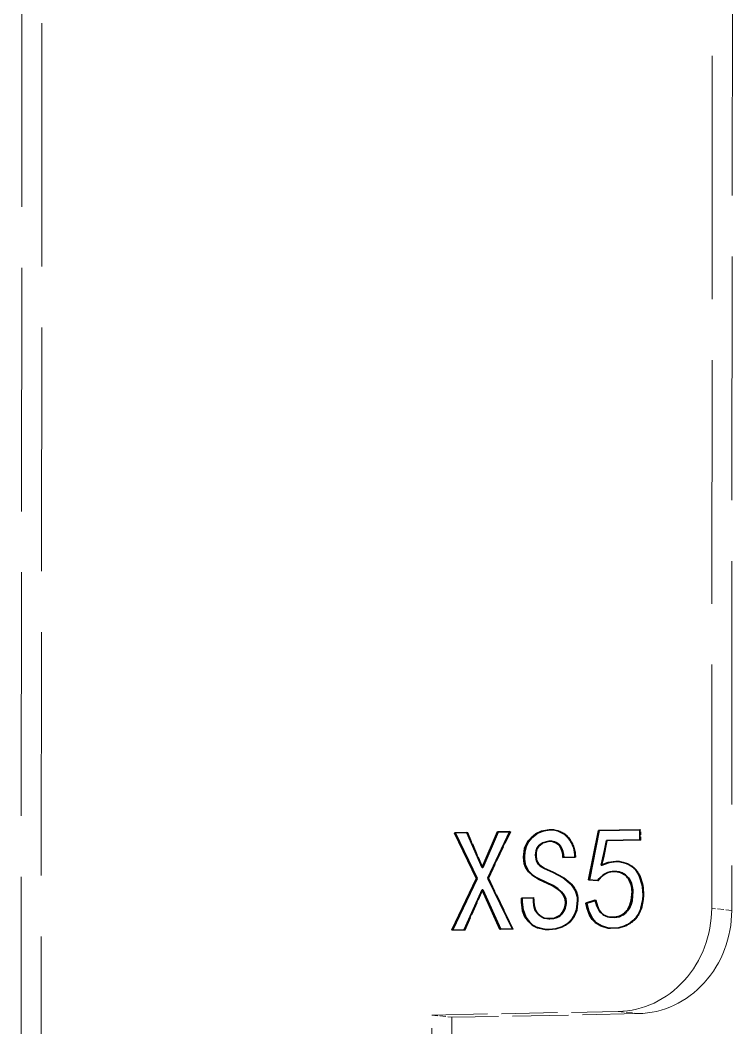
# Model space of a CAD drawing. Header units: millimetres. Extents: x -631 to 3210, y -446 to 2288.
# Drawn here: x 3006.46 to 3041.55, y 1168.23 to 1217.87 of the extents above; entities that cross this region are included whole.
import ezdxf

# ---------------------------------------------------------------- set-up
doc = ezdxf.new("R2010")
doc.units = ezdxf.units.MM
doc.linetypes.add('DASHED', pattern=[15, 12, -3])
doc.layers.get('0').update_dxf_attribs({"lineweight": 18})

msp = doc.modelspace()

# ---------------------------------------------------------------- linework, layer by layer
at = {"color": 7, "linetype": 'DASHED', "lineweight": 13}
for p, q in [((3040.509, 1174.124), (3040.564, 1251.338)), ((3040.509, 1174.124), (3040.564, 1251.338)), ((3041.551, 1251.229), (3041.495, 1174.015)), ((3041.551, 1251.229), (3041.495, 1174.015)), ((3006.567, 1250.673), (3006.459, 1100.84)), ((3006.567, 1250.673), (3006.459, 1100.84)), ((3007.445, 1100.731), (3007.553, 1250.564)), ((3007.445, 1100.731), (3007.553, 1250.564)), ((3026.692, 1126.208), (3026.722, 1168.86)), ((3026.692, 1126.208), (3026.722, 1168.86)), ((3027.709, 1168.751), (3027.678, 1126.098)), ((3027.709, 1168.751), (3027.678, 1126.098))]:
    msp.add_line(p, q, dxfattribs=at)
at = {"color": 7, "lineweight": 35, "ltscale": 0.015489}
for p, q in [((3027.84, 1177.843), (3028.459, 1177.855)), ((3027.84, 1177.843), (3028.459, 1177.855)), ((3029.956, 1177.884), (3030.576, 1177.896)), ((3029.956, 1177.884), (3030.576, 1177.896)), ((3030.701, 1173.101), (3030.082, 1173.089)), ((3030.701, 1173.101), (3030.082, 1173.089)), ((3028.327, 1173.054), (3027.707, 1173.042)), ((3028.327, 1173.054), (3027.707, 1173.042))]:
    msp.add_line(p, q, dxfattribs=at)
at = {"color": 7, "lineweight": 35, "ltscale": 0.062455}
for p, q in [((3028.922, 1175.591), (3027.84, 1177.843)), ((3028.922, 1175.591), (3027.84, 1177.843)), ((3027.879, 1177.838), (3028.962, 1175.587)), ((3027.879, 1177.838), (3028.962, 1175.587))]:
    msp.add_line(p, q, dxfattribs=at)
at = {"color": 7, "lineweight": 35, "ltscale": 0.000993254}
for p, q in [((3027.879, 1177.838), (3027.84, 1177.843)), ((3027.879, 1177.838), (3027.84, 1177.843)), ((3029.246, 1176.125), (3029.206, 1176.13)), ((3029.246, 1176.125), (3029.206, 1176.13)), ((3028.962, 1175.587), (3028.922, 1175.591)), ((3028.962, 1175.587), (3028.922, 1175.591)), ((3029.245, 1175.031), (3029.206, 1175.035)), ((3029.245, 1175.031), (3029.206, 1175.035))]:
    msp.add_line(p, q, dxfattribs=at)
at = {"color": 7, "lineweight": 35, "ltscale": 0.014557}
msp.add_line((3028.461, 1177.85), (3027.879, 1177.838), dxfattribs=at)
msp.add_line((3028.461, 1177.85), (3027.879, 1177.838), dxfattribs=at)
at = {"color": 7, "lineweight": 35, "ltscale": 0.046998}
msp.add_line((3028.459, 1177.855), (3029.206, 1176.13), dxfattribs=at)
msp.add_line((3028.459, 1177.855), (3029.206, 1176.13), dxfattribs=at)
at = {"color": 7, "linetype": 'DASHED', "lineweight": 13, "ltscale": 0.000993254}
for p, q in [((3028.499, 1177.85), (3028.459, 1177.855)), ((3028.499, 1177.85), (3028.459, 1177.855)), ((3033.506, 1177.555), (3033.466, 1177.56)), ((3033.506, 1177.555), (3033.466, 1177.56)), ((3035.364, 1177.451), (3035.324, 1177.456)), ((3035.364, 1177.451), (3035.324, 1177.456)), ((3031.879, 1176.738), (3031.839, 1176.742)), ((3031.879, 1176.738), (3031.839, 1176.742)), ((3033.221, 1176.624), (3033.182, 1176.628)), ((3033.221, 1176.624), (3033.182, 1176.628)), ((3032.008, 1176.292), (3031.968, 1176.296)), ((3032.008, 1176.292), (3031.968, 1176.296)), ((3032.752, 1175.876), (3032.713, 1175.88)), ((3032.752, 1175.876), (3032.713, 1175.88)), ((3035.44, 1175.882), (3035.401, 1175.886)), ((3035.44, 1175.882), (3035.401, 1175.886)), ((3036.911, 1175.854), (3036.872, 1175.859)), ((3036.911, 1175.854), (3036.872, 1175.859)), ((3034.78, 1174.527), (3034.82, 1174.523)), ((3034.78, 1174.527), (3034.82, 1174.523)), ((3032.006, 1173.822), (3031.966, 1173.827)), ((3032.006, 1173.822), (3031.966, 1173.827)), ((3035.438, 1173.691), (3035.399, 1173.695)), ((3035.438, 1173.691), (3035.399, 1173.695)), ((3035.567, 1173.135), (3035.528, 1173.139)), ((3035.567, 1173.135), (3035.528, 1173.139)), ((3036.238, 1173.232), (3036.199, 1173.236)), ((3036.238, 1173.232), (3036.199, 1173.236)), ((3027.747, 1173.038), (3027.707, 1173.042)), ((3027.747, 1173.038), (3027.707, 1173.042)), ((3028.366, 1173.05), (3028.327, 1173.054)), ((3028.366, 1173.05), (3028.327, 1173.054))]:
    msp.add_line(p, q, dxfattribs=at)
at = {"color": 7, "linetype": 'DASHED', "lineweight": 13, "ltscale": 0.000932492}
msp.add_line((3028.499, 1177.85), (3028.461, 1177.85), dxfattribs=at)
msp.add_line((3028.499, 1177.85), (3028.461, 1177.85), dxfattribs=at)
at = {"color": 7, "linetype": 'DASHED', "lineweight": 13, "ltscale": 0.046998}
msp.add_line((3029.246, 1176.125), (3028.499, 1177.85), dxfattribs=at)
msp.add_line((3029.246, 1176.125), (3028.499, 1177.85), dxfattribs=at)
at = {"color": 7, "lineweight": 35, "ltscale": 0.047695}
msp.add_line((3029.206, 1176.13), (3029.956, 1177.884), dxfattribs=at)
msp.add_line((3029.206, 1176.13), (3029.956, 1177.884), dxfattribs=at)
at = {"color": 7, "lineweight": 35, "ltscale": 0.047694}
msp.add_line((3029.996, 1177.88), (3029.246, 1176.125), dxfattribs=at)
msp.add_line((3029.996, 1177.88), (3029.246, 1176.125), dxfattribs=at)
at = {"color": 7, "lineweight": 35, "ltscale": 0.063447}
msp.add_line((3030.576, 1177.896), (3029.49, 1175.602), dxfattribs=at)
msp.add_line((3030.576, 1177.896), (3029.49, 1175.602), dxfattribs=at)
at = {"color": 7, "linetype": 'DASHED', "lineweight": 13, "ltscale": 0.063447}
msp.add_line((3029.529, 1175.598), (3030.615, 1177.892), dxfattribs=at)
msp.add_line((3029.529, 1175.598), (3030.615, 1177.892), dxfattribs=at)
at = {"color": 7, "lineweight": 35, "ltscale": 0.000991737}
for p, q in [((3029.996, 1177.88), (3029.956, 1177.884)), ((3029.996, 1177.88), (3029.956, 1177.884)), ((3034.977, 1177.949), (3034.938, 1177.953)), ((3034.977, 1177.949), (3034.938, 1177.953)), ((3033.067, 1177.182), (3033.027, 1177.186)), ((3033.067, 1177.182), (3033.027, 1177.186)), ((3035.105, 1176.24), (3035.065, 1176.244)), ((3035.105, 1176.24), (3035.065, 1176.244)), ((3031.181, 1174.62), (3031.141, 1174.624)), ((3031.181, 1174.62), (3031.141, 1174.624)), ((3034.355, 1174.373), (3034.316, 1174.378)), ((3034.355, 1174.373), (3034.316, 1174.378)), ((3031.541, 1173.449), (3031.502, 1173.453)), ((3031.541, 1173.449), (3031.502, 1173.453))]:
    msp.add_line(p, q, dxfattribs=at)
at = {"color": 7, "lineweight": 35, "ltscale": 0.014442}
msp.add_line((3030.573, 1177.891), (3029.996, 1177.88), dxfattribs=at)
msp.add_line((3030.573, 1177.891), (3029.996, 1177.88), dxfattribs=at)
at = {"color": 7, "linetype": 'DASHED', "lineweight": 13, "ltscale": 0.001047}
msp.add_line((3030.615, 1177.892), (3030.573, 1177.891), dxfattribs=at)
msp.add_line((3030.615, 1177.892), (3030.573, 1177.891), dxfattribs=at)
at = {"color": 7, "linetype": 'DASHED', "lineweight": 13, "ltscale": 0.000991737}
for p, q in [((3030.615, 1177.892), (3030.576, 1177.896)), ((3030.615, 1177.892), (3030.576, 1177.896)), ((3037.016, 1177.989), (3036.977, 1177.993)), ((3037.016, 1177.989), (3036.977, 1177.993)), ((3032.06, 1177.219), (3032.021, 1177.223)), ((3032.06, 1177.219), (3032.021, 1177.223)), ((3037.016, 1177.484), (3036.976, 1177.488)), ((3037.016, 1177.484), (3036.976, 1177.488)), ((3033.815, 1176.636), (3033.775, 1176.64)), ((3033.815, 1176.636), (3033.775, 1176.64)), ((3029.529, 1175.598), (3029.49, 1175.602)), ((3029.529, 1175.598), (3029.49, 1175.602)), ((3033.633, 1175.285), (3033.594, 1175.29)), ((3033.633, 1175.285), (3033.594, 1175.29)), ((3034.485, 1175.526), (3034.445, 1175.531)), ((3034.485, 1175.526), (3034.445, 1175.531)), ((3034.924, 1175.479), (3034.884, 1175.483)), ((3034.924, 1175.479), (3034.884, 1175.483)), ((3037.117, 1175.325), (3037.078, 1175.33)), ((3037.117, 1175.325), (3037.078, 1175.33)), ((3031.774, 1174.632), (3031.735, 1174.636)), ((3031.774, 1174.632), (3031.735, 1174.636)), ((3037.169, 1174.765), (3037.129, 1174.769)), ((3037.169, 1174.765), (3037.129, 1174.769)), ((3031.774, 1174.463), (3031.735, 1174.468)), ((3031.774, 1174.463), (3031.735, 1174.468)), ((3037.065, 1174.118), (3037.026, 1174.122)), ((3037.065, 1174.118), (3037.026, 1174.122)), ((3036.755, 1173.579), (3036.715, 1173.583)), ((3036.755, 1173.579), (3036.715, 1173.583)), ((3030.121, 1173.084), (3030.082, 1173.089)), ((3030.121, 1173.084), (3030.082, 1173.089)), ((3030.701, 1173.101), (3030.741, 1173.096)), ((3030.701, 1173.101), (3030.741, 1173.096)), ((3033.554, 1173.46), (3033.515, 1173.464)), ((3033.554, 1173.46), (3033.515, 1173.464))]:
    msp.add_line(p, q, dxfattribs=at)
at = {"color": 7, "lineweight": 13, "ltscale": 0.000993254}
for p, q in [((3031.654, 1177.595), (3031.614, 1177.6)), ((3031.654, 1177.595), (3031.614, 1177.6)), ((3033.117, 1174.938), (3033.077, 1174.943)), ((3033.117, 1174.938), (3033.077, 1174.943)), ((3031.18, 1174.424), (3031.141, 1174.428)), ((3031.18, 1174.424), (3031.141, 1174.428)), ((3033.349, 1174.438), (3033.309, 1174.442)), ((3033.349, 1174.438), (3033.309, 1174.442)), ((3032.548, 1173.609), (3032.508, 1173.613)), ((3032.548, 1173.609), (3032.508, 1173.613)), ((3033.142, 1173.845), (3033.102, 1173.849)), ((3033.142, 1173.845), (3033.102, 1173.849)), ((3036.136, 1173.791), (3036.096, 1173.795)), ((3036.136, 1173.791), (3036.096, 1173.795)), ((3034.813, 1173.419), (3034.773, 1173.424)), ((3034.813, 1173.419), (3034.773, 1173.424))]:
    msp.add_line(p, q, dxfattribs=at)
at = {"color": 7, "lineweight": 13, "ltscale": 0.000991737}
for p, q in [((3032.551, 1177.986), (3032.511, 1177.99)), ((3032.551, 1177.986), (3032.511, 1177.99)), ((3035.828, 1176.422), (3035.788, 1176.427)), ((3035.828, 1176.422), (3035.788, 1176.427)), ((3031.536, 1175.911), (3031.497, 1175.916)), ((3031.536, 1175.911), (3031.497, 1175.916)), ((3036.033, 1175.889), (3035.993, 1175.894)), ((3036.033, 1175.889), (3035.993, 1175.894)), ((3036.447, 1175.565), (3036.407, 1175.569)), ((3036.447, 1175.565), (3036.407, 1175.569)), ((3032.441, 1175.362), (3032.401, 1175.366)), ((3032.441, 1175.362), (3032.401, 1175.366)), ((3036.627, 1174.951), (3036.587, 1174.955)), ((3036.627, 1174.951), (3036.587, 1174.955))]:
    msp.add_line(p, q, dxfattribs=at)
at = {"color": 7, "linetype": 'DASHED', "lineweight": 13, "ltscale": 0.001345}
msp.add_line((3032.75, 1177.977), (3032.696, 1177.983), dxfattribs=at)
at = {"color": 7, "lineweight": 35, "ltscale": 0.000963853}
msp.add_line((3032.734, 1177.979), (3032.696, 1177.983), dxfattribs=at)
at = {"color": 7, "linetype": 'DASHED', "lineweight": 13, "ltscale": 0.000380737}
msp.add_line((3032.75, 1177.977), (3032.734, 1177.979), dxfattribs=at)
at = {"color": 7, "linetype": 'DASHED', "lineweight": 13, "ltscale": 0.000286967}
msp.add_line((3032.75, 1177.977), (3032.738, 1177.978), dxfattribs=at)
msp.add_line((3032.75, 1177.977), (3032.738, 1177.978), dxfattribs=at)
at = {"color": 7, "lineweight": 35, "ltscale": 0.061803}
for p, q in [((3034.445, 1175.531), (3034.938, 1177.953)), ((3034.445, 1175.531), (3034.938, 1177.953)), ((3034.977, 1177.949), (3034.485, 1175.526)), ((3034.977, 1177.949), (3034.485, 1175.526))]:
    msp.add_line(p, q, dxfattribs=at)
at = {"color": 7, "lineweight": 35, "ltscale": 0.050986}
msp.add_line((3034.938, 1177.953), (3036.977, 1177.993), dxfattribs=at)
msp.add_line((3034.938, 1177.953), (3036.977, 1177.993), dxfattribs=at)
at = {"color": 7, "lineweight": 35, "ltscale": 0.05}
msp.add_line((3036.977, 1177.988), (3034.977, 1177.949), dxfattribs=at)
msp.add_line((3036.977, 1177.988), (3034.977, 1177.949), dxfattribs=at)
at = {"color": 7, "lineweight": 35, "ltscale": 0.012627}
msp.add_line((3036.977, 1177.993), (3036.976, 1177.488), dxfattribs=at)
msp.add_line((3036.977, 1177.993), (3036.976, 1177.488), dxfattribs=at)
at = {"color": 7, "linetype": 'DASHED', "lineweight": 13, "ltscale": 0.000985917}
msp.add_line((3037.016, 1177.989), (3036.977, 1177.988), dxfattribs=at)
msp.add_line((3037.016, 1177.989), (3036.977, 1177.988), dxfattribs=at)
at = {"color": 7, "linetype": 'DASHED', "lineweight": 13, "ltscale": 0.012627}
msp.add_line((3037.016, 1177.484), (3037.016, 1177.989), dxfattribs=at)
msp.add_line((3037.016, 1177.484), (3037.016, 1177.989), dxfattribs=at)
at = {"color": 7, "lineweight": 35, "ltscale": 0.001015}
msp.add_line((3032.643, 1177.42), (3032.603, 1177.425), dxfattribs=at)
msp.add_line((3032.643, 1177.42), (3032.603, 1177.425), dxfattribs=at)
at = {"color": 7, "lineweight": 35, "ltscale": 0.041306}
msp.add_line((3036.976, 1177.488), (3035.324, 1177.456), dxfattribs=at)
msp.add_line((3036.976, 1177.488), (3035.324, 1177.456), dxfattribs=at)
at = {"color": 7, "linetype": 'DASHED', "lineweight": 13, "ltscale": 0.041304}
msp.add_line((3035.364, 1177.451), (3037.016, 1177.484), dxfattribs=at)
msp.add_line((3035.364, 1177.451), (3037.016, 1177.484), dxfattribs=at)
at = {"color": 7, "lineweight": 13, "ltscale": 0.000991821}
msp.add_line((3031.285, 1176.642), (3031.246, 1176.647), dxfattribs=at)
msp.add_line((3031.285, 1176.642), (3031.246, 1176.647), dxfattribs=at)
at = {"color": 7, "lineweight": 35, "ltscale": 0.014845}
msp.add_line((3033.775, 1176.64), (3033.182, 1176.628), dxfattribs=at)
msp.add_line((3033.775, 1176.64), (3033.182, 1176.628), dxfattribs=at)
at = {"color": 7, "linetype": 'DASHED', "lineweight": 13, "ltscale": 0.014844}
msp.add_line((3033.221, 1176.624), (3033.815, 1176.636), dxfattribs=at)
msp.add_line((3033.221, 1176.624), (3033.815, 1176.636), dxfattribs=at)
at = {"color": 7, "linetype": 'DASHED', "lineweight": 13, "ltscale": 0.000908833}
msp.add_line((3035.987, 1176.415), (3035.951, 1176.419), dxfattribs=at)
msp.add_line((3035.987, 1176.415), (3035.951, 1176.419), dxfattribs=at)
at = {"color": 7, "linetype": 'DASHED', "lineweight": 13, "ltscale": 0.000520023}
msp.add_line((3035.987, 1176.415), (3035.966, 1176.417), dxfattribs=at)
msp.add_line((3035.987, 1176.415), (3035.966, 1176.417), dxfattribs=at)
at = {"color": 7, "lineweight": 35, "ltscale": 0.070593}
for p, q in [((3027.707, 1173.042), (3028.922, 1175.591)), ((3027.707, 1173.042), (3028.922, 1175.591)), ((3028.962, 1175.587), (3027.747, 1173.038)), ((3028.962, 1175.587), (3027.747, 1173.038))]:
    msp.add_line(p, q, dxfattribs=at)
at = {"color": 7, "lineweight": 35, "ltscale": 0.069485}
msp.add_line((3029.49, 1175.602), (3030.701, 1173.101), dxfattribs=at)
msp.add_line((3029.49, 1175.602), (3030.701, 1173.101), dxfattribs=at)
at = {"color": 7, "linetype": 'DASHED', "lineweight": 13, "ltscale": 0.069485}
msp.add_line((3030.741, 1173.096), (3029.529, 1175.598), dxfattribs=at)
msp.add_line((3030.741, 1173.096), (3029.529, 1175.598), dxfattribs=at)
at = {"color": 7, "lineweight": 35, "ltscale": 0.001049}
msp.add_line((3035.868, 1175.924), (3035.827, 1175.928), dxfattribs=at)
msp.add_line((3035.868, 1175.924), (3035.827, 1175.928), dxfattribs=at)
at = {"color": 7, "lineweight": 35, "ltscale": 0.011032}
msp.add_line((3034.884, 1175.483), (3034.445, 1175.531), dxfattribs=at)
msp.add_line((3034.884, 1175.483), (3034.445, 1175.531), dxfattribs=at)
at = {"color": 7, "linetype": 'DASHED', "lineweight": 13, "ltscale": 0.011032}
msp.add_line((3034.485, 1175.526), (3034.924, 1175.479), dxfattribs=at)
msp.add_line((3034.485, 1175.526), (3034.924, 1175.479), dxfattribs=at)
at = {"color": 7, "lineweight": 35, "ltscale": 0.054187}
msp.add_line((3029.206, 1175.035), (3028.327, 1173.054), dxfattribs=at)
msp.add_line((3029.206, 1175.035), (3028.327, 1173.054), dxfattribs=at)
at = {"color": 7, "linetype": 'DASHED', "lineweight": 13, "ltscale": 0.054187}
msp.add_line((3028.366, 1173.05), (3029.245, 1175.031), dxfattribs=at)
msp.add_line((3028.366, 1173.05), (3029.245, 1175.031), dxfattribs=at)
at = {"color": 7, "lineweight": 35, "ltscale": 0.053376}
for p, q in [((3030.082, 1173.089), (3029.206, 1175.035)), ((3030.082, 1173.089), (3029.206, 1175.035)), ((3029.245, 1175.031), (3030.121, 1173.084)), ((3029.245, 1175.031), (3030.121, 1173.084))]:
    msp.add_line(p, q, dxfattribs=at)
at = {"color": 7, "lineweight": 35, "ltscale": 0.014844}
msp.add_line((3031.141, 1174.624), (3031.735, 1174.636), dxfattribs=at)
msp.add_line((3031.141, 1174.624), (3031.735, 1174.636), dxfattribs=at)
at = {"color": 7, "lineweight": 35, "ltscale": 0.00491}
for p, q in [((3031.141, 1174.428), (3031.141, 1174.624)), ((3031.141, 1174.428), (3031.141, 1174.624)), ((3031.181, 1174.62), (3031.18, 1174.424)), ((3031.181, 1174.62), (3031.18, 1174.424))]:
    msp.add_line(p, q, dxfattribs=at)
at = {"color": 7, "lineweight": 35, "ltscale": 0.013858}
msp.add_line((3031.735, 1174.631), (3031.181, 1174.62), dxfattribs=at)
msp.add_line((3031.735, 1174.631), (3031.181, 1174.62), dxfattribs=at)
at = {"color": 7, "lineweight": 35, "ltscale": 0.004208}
msp.add_line((3031.735, 1174.636), (3031.735, 1174.468), dxfattribs=at)
msp.add_line((3031.735, 1174.636), (3031.735, 1174.468), dxfattribs=at)
at = {"color": 7, "linetype": 'DASHED', "lineweight": 13, "ltscale": 0.000985902}
msp.add_line((3031.774, 1174.632), (3031.735, 1174.631), dxfattribs=at)
msp.add_line((3031.774, 1174.632), (3031.735, 1174.631), dxfattribs=at)
at = {"color": 7, "linetype": 'DASHED', "lineweight": 13, "ltscale": 0.004208}
msp.add_line((3031.774, 1174.463), (3031.774, 1174.632), dxfattribs=at)
msp.add_line((3031.774, 1174.463), (3031.774, 1174.632), dxfattribs=at)
at = {"color": 7, "linetype": 'DASHED', "lineweight": 13, "ltscale": 0.000993338}
msp.add_line((3033.903, 1174.51), (3033.942, 1174.506), dxfattribs=at)
msp.add_line((3033.903, 1174.51), (3033.942, 1174.506), dxfattribs=at)
at = {"color": 7, "lineweight": 35, "ltscale": 0.012202}
msp.add_line((3034.316, 1174.378), (3034.78, 1174.527), dxfattribs=at)
msp.add_line((3034.316, 1174.378), (3034.78, 1174.527), dxfattribs=at)
at = {"color": 7, "lineweight": 35, "ltscale": 0.011242}
msp.add_line((3034.783, 1174.511), (3034.355, 1174.373), dxfattribs=at)
msp.add_line((3034.783, 1174.511), (3034.355, 1174.373), dxfattribs=at)
at = {"color": 7, "linetype": 'DASHED', "lineweight": 13, "ltscale": 0.000961726}
msp.add_line((3034.82, 1174.523), (3034.783, 1174.511), dxfattribs=at)
msp.add_line((3034.82, 1174.523), (3034.783, 1174.511), dxfattribs=at)
at = {"color": 7, "linetype": 'DASHED', "lineweight": 13, "ltscale": 0.024812}
for p, q in [((3041.495, 1174.015), (3040.509, 1174.124)), ((3041.495, 1174.015), (3040.509, 1174.124)), ((3026.722, 1168.86), (3027.709, 1168.751)), ((3026.722, 1168.86), (3027.709, 1168.751)), ((3035.911, 1169.04), (3036.897, 1168.93)), ((3035.911, 1169.04), (3036.897, 1168.93))]:
    msp.add_line(p, q, dxfattribs=at)
at = {"color": 7, "lineweight": 35, "ltscale": 0.0009272}
msp.add_line((3032.424, 1173.614), (3032.387, 1173.618), dxfattribs=at)
msp.add_line((3032.424, 1173.614), (3032.387, 1173.618), dxfattribs=at)
at = {"color": 7, "lineweight": 35, "ltscale": 0.002172}
msp.add_line((3035.399, 1173.695), (3035.485, 1173.683), dxfattribs=at)
msp.add_line((3035.399, 1173.695), (3035.485, 1173.683), dxfattribs=at)
at = {"color": 7, "linetype": 'DASHED', "lineweight": 13, "ltscale": 0.002339}
msp.add_line((3035.531, 1173.678), (3035.438, 1173.691), dxfattribs=at)
msp.add_line((3035.531, 1173.678), (3035.438, 1173.691), dxfattribs=at)
at = {"color": 7, "linetype": 'DASHED', "lineweight": 13, "ltscale": 0.001158}
msp.add_line((3035.531, 1173.678), (3035.485, 1173.683), dxfattribs=at)
msp.add_line((3035.531, 1173.678), (3035.485, 1173.683), dxfattribs=at)
at = {"color": 7, "linetype": 'DASHED', "lineweight": 13, "ltscale": 0.015489}
for p, q in [((3030.121, 1173.084), (3030.741, 1173.096)), ((3030.121, 1173.084), (3030.741, 1173.096)), ((3027.747, 1173.038), (3028.366, 1173.05)), ((3027.747, 1173.038), (3028.366, 1173.05))]:
    msp.add_line(p, q, dxfattribs=at)
at = {"color": 7, "linetype": 'DASHED', "lineweight": 13, "ltscale": 0.000660288}
msp.add_line((3032.277, 1173.087), (3032.251, 1173.089), dxfattribs=at)
msp.add_line((3032.277, 1173.087), (3032.251, 1173.089), dxfattribs=at)
at = {"color": 7, "linetype": 'DASHED', "lineweight": 13, "ltscale": 0.000991821}
msp.add_line((3032.547, 1173.075), (3032.508, 1173.08), dxfattribs=at)
msp.add_line((3032.547, 1173.075), (3032.508, 1173.08), dxfattribs=at)
at = {"color": 7, "linetype": 'DASHED', "lineweight": 13, "ltscale": 0.001039}
msp.add_line((3035.449, 1173.14), (3035.407, 1173.145), dxfattribs=at)
msp.add_line((3035.449, 1173.14), (3035.407, 1173.145), dxfattribs=at)
at = {"color": 7, "linetype": 'DASHED', "lineweight": 13, "ltscale": 0.000424142}
msp.add_line((3035.432, 1173.142), (3035.449, 1173.14), dxfattribs=at)
msp.add_line((3035.432, 1173.142), (3035.449, 1173.14), dxfattribs=at)
at = {"color": 7, "linetype": 'DASHED', "lineweight": 13, "ltscale": 0.229759}
for p, q in [((3026.722, 1168.86), (3035.911, 1169.04)), ((3026.722, 1168.86), (3035.911, 1169.04)), ((3036.897, 1168.93), (3027.709, 1168.751)), ((3036.897, 1168.93), (3027.709, 1168.751))]:
    msp.add_line(p, q, dxfattribs=at)
at = {"color": 7, "lineweight": 35}
for points in [[(3031.246, 1176.647), (3031.296, 1177.069), (3031.477, 1177.446), (3031.614, 1177.6)], [(3031.246, 1176.647), (3031.296, 1177.069), (3031.477, 1177.446), (3031.614, 1177.6)], [(3031.654, 1177.595), (3031.485, 1177.397), (3031.369, 1177.17), (3031.305, 1176.915), (3031.285, 1176.642)], [(3031.654, 1177.595), (3031.485, 1177.397), (3031.369, 1177.17), (3031.305, 1176.915), (3031.285, 1176.642)], [(3031.614, 1177.6), (3031.855, 1177.79), (3032.123, 1177.922), (3032.511, 1177.99)], [(3031.614, 1177.6), (3031.855, 1177.79), (3032.123, 1177.922), (3032.511, 1177.99)], [(3032.551, 1177.986), (3032.247, 1177.944), (3031.971, 1177.832), (3031.654, 1177.595)], [(3032.551, 1177.986), (3032.247, 1177.944), (3031.971, 1177.832), (3031.654, 1177.595)], [(3032.696, 1177.983), (3032.936, 1177.936), (3033.228, 1177.793), (3033.466, 1177.56)], [(3032.696, 1177.983), (3032.936, 1177.936), (3033.228, 1177.793), (3033.466, 1177.56)], [(3032.021, 1177.223), (3031.923, 1177.102), (3031.864, 1176.955), (3031.839, 1176.742)], [(3032.021, 1177.223), (3031.923, 1177.102), (3031.864, 1176.955), (3031.839, 1176.742)], [(3032.511, 1177.429), (3032.198, 1177.354), (3032.021, 1177.223)], [(3032.511, 1177.429), (3032.198, 1177.354), (3032.021, 1177.223)], [(3035.324, 1177.456), (3035.227, 1176.97), (3035.065, 1176.244)], [(3035.324, 1177.456), (3035.227, 1176.97), (3035.065, 1176.244)], [(3031.497, 1175.916), (3031.366, 1176.108), (3031.283, 1176.329), (3031.246, 1176.647)], [(3031.497, 1175.916), (3031.366, 1176.108), (3031.283, 1176.329), (3031.246, 1176.647)], [(3031.839, 1176.742), (3031.877, 1176.457), (3031.968, 1176.296)], [(3031.839, 1176.742), (3031.877, 1176.457), (3031.968, 1176.296)], [(3031.968, 1176.296), (3032.054, 1176.22), (3032.249, 1176.097), (3032.713, 1175.88)], [(3031.968, 1176.296), (3032.054, 1176.22), (3032.249, 1176.097), (3032.713, 1175.88)], [(3035.065, 1176.244), (3035.42, 1176.373), (3035.788, 1176.427)], [(3035.065, 1176.244), (3035.42, 1176.373), (3035.788, 1176.427)], [(3035.828, 1176.422), (3035.467, 1176.371), (3035.105, 1176.24)], [(3035.828, 1176.422), (3035.467, 1176.371), (3035.105, 1176.24)], [(3032.401, 1175.366), (3032.016, 1175.543), (3031.654, 1175.767), (3031.497, 1175.916)], [(3032.401, 1175.366), (3032.016, 1175.543), (3031.654, 1175.767), (3031.497, 1175.916)], [(3031.536, 1175.911), (3031.72, 1175.743), (3031.867, 1175.644), (3032.441, 1175.362)], [(3031.536, 1175.911), (3031.72, 1175.743), (3031.867, 1175.644), (3032.441, 1175.362)], [(3032.713, 1175.88), (3033.181, 1175.632), (3033.594, 1175.29)], [(3032.713, 1175.88), (3033.181, 1175.632), (3033.594, 1175.29)], [(3035.401, 1175.886), (3035.165, 1175.774), (3034.966, 1175.593), (3034.884, 1175.483)], [(3035.401, 1175.886), (3035.165, 1175.774), (3034.966, 1175.593), (3034.884, 1175.483)], [(3036.872, 1175.859), (3036.957, 1175.691), (3037.078, 1175.33)], [(3036.872, 1175.859), (3036.957, 1175.691), (3037.078, 1175.33)], [(3033.077, 1174.943), (3032.958, 1175.053), (3032.689, 1175.229), (3032.401, 1175.366)], [(3033.077, 1174.943), (3032.958, 1175.053), (3032.689, 1175.229), (3032.401, 1175.366)], [(3032.441, 1175.362), (3032.697, 1175.241), (3032.926, 1175.102), (3033.117, 1174.938)], [(3032.441, 1175.362), (3032.697, 1175.241), (3032.926, 1175.102), (3033.117, 1174.938)], [(3037.078, 1175.33), (3037.11, 1175.184), (3037.129, 1174.769)], [(3037.078, 1175.33), (3037.11, 1175.184), (3037.129, 1174.769)], [(3033.309, 1174.442), (3033.282, 1174.612), (3033.213, 1174.767), (3033.077, 1174.943)], [(3033.309, 1174.442), (3033.282, 1174.612), (3033.213, 1174.767), (3033.077, 1174.943)], [(3033.117, 1174.938), (3033.248, 1174.768), (3033.329, 1174.585), (3033.349, 1174.438)], [(3033.117, 1174.938), (3033.248, 1174.768), (3033.329, 1174.585), (3033.349, 1174.438)], [(3036.484, 1174.28), (3036.548, 1174.499), (3036.587, 1174.955)], [(3036.484, 1174.28), (3036.548, 1174.499), (3036.587, 1174.955)], [(3036.627, 1174.951), (3036.586, 1174.489), (3036.523, 1174.276)], [(3036.627, 1174.951), (3036.586, 1174.489), (3036.523, 1174.276)], [(3037.129, 1174.769), (3037.113, 1174.551), (3037.026, 1174.122)], [(3037.129, 1174.769), (3037.113, 1174.551), (3037.026, 1174.122)], [(3031.502, 1173.453), (3031.31, 1173.7), (3031.191, 1173.997), (3031.141, 1174.428)], [(3031.502, 1173.453), (3031.31, 1173.7), (3031.191, 1173.997), (3031.141, 1174.428)], [(3031.18, 1174.424), (3031.219, 1174.038), (3031.352, 1173.69), (3031.541, 1173.449)], [(3031.18, 1174.424), (3031.219, 1174.038), (3031.352, 1173.69), (3031.541, 1173.449)], [(3031.735, 1174.468), (3031.751, 1174.254), (3031.809, 1174.051), (3031.966, 1173.827)], [(3031.735, 1174.468), (3031.751, 1174.254), (3031.809, 1174.051), (3031.966, 1173.827)], [(3033.903, 1174.51), (3033.848, 1174.051), (3033.772, 1173.834), (3033.66, 1173.636), (3033.515, 1173.464)], [(3033.903, 1174.51), (3033.848, 1174.051), (3033.772, 1173.834), (3033.66, 1173.636), (3033.515, 1173.464)], [(3034.773, 1173.424), (3034.626, 1173.571), (3034.512, 1173.751), (3034.362, 1174.158), (3034.316, 1174.378)], [(3034.773, 1173.424), (3034.626, 1173.571), (3034.512, 1173.751), (3034.362, 1174.158), (3034.316, 1174.378)], [(3034.355, 1174.373), (3034.46, 1173.959), (3034.634, 1173.61), (3034.813, 1173.419)], [(3034.355, 1174.373), (3034.46, 1173.959), (3034.634, 1173.61), (3034.813, 1173.419)], [(3034.78, 1174.527), (3034.859, 1174.237), (3035.021, 1173.931), (3035.16, 1173.794), (3035.399, 1173.695)], [(3034.78, 1174.527), (3034.859, 1174.237), (3035.021, 1173.931), (3035.16, 1173.794), (3035.399, 1173.695)], [(3032.508, 1173.613), (3032.767, 1173.642), (3033.006, 1173.752), (3033.102, 1173.849)], [(3032.508, 1173.613), (3032.767, 1173.642), (3033.006, 1173.752), (3033.102, 1173.849)], [(3033.142, 1173.845), (3033.03, 1173.736), (3032.892, 1173.664), (3032.727, 1173.623), (3032.548, 1173.609)], [(3033.142, 1173.845), (3033.03, 1173.736), (3032.892, 1173.664), (3032.727, 1173.623), (3032.548, 1173.609)], [(3035.485, 1173.683), (3035.728, 1173.677), (3035.966, 1173.73), (3036.096, 1173.795)], [(3035.485, 1173.683), (3035.728, 1173.677), (3035.966, 1173.73), (3036.096, 1173.795)], [(3036.136, 1173.791), (3035.95, 1173.706), (3035.739, 1173.671), (3035.531, 1173.678)], [(3036.136, 1173.791), (3035.95, 1173.706), (3035.739, 1173.671), (3035.531, 1173.678)], [(3032.251, 1173.089), (3031.86, 1173.186), (3031.667, 1173.297), (3031.502, 1173.453)], [(3032.251, 1173.089), (3031.86, 1173.186), (3031.667, 1173.297), (3031.502, 1173.453)], [(3031.541, 1173.449), (3031.722, 1173.281), (3031.938, 1173.166), (3032.277, 1173.087)], [(3031.541, 1173.449), (3031.722, 1173.281), (3031.938, 1173.166), (3032.277, 1173.087)], [(3033.515, 1173.464), (3033.34, 1173.32), (3033.146, 1173.211), (3032.833, 1173.112), (3032.508, 1173.08)], [(3033.515, 1173.464), (3033.34, 1173.32), (3033.146, 1173.211), (3032.833, 1173.112), (3032.508, 1173.08)], [(3035.407, 1173.145), (3035.054, 1173.249), (3034.773, 1173.424)], [(3035.407, 1173.145), (3035.054, 1173.249), (3034.773, 1173.424)], [(3034.813, 1173.419), (3035.082, 1173.251), (3035.432, 1173.142)], [(3034.813, 1173.419), (3035.082, 1173.251), (3035.432, 1173.142)], [(3036.199, 1173.236), (3035.936, 1173.155), (3035.528, 1173.139)], [(3036.199, 1173.236), (3035.936, 1173.155), (3035.528, 1173.139)]]:
    msp.add_lwpolyline(points, dxfattribs=at)
at = {"color": 7, "linetype": 'DASHED', "lineweight": 13}
for points in [[(3032.06, 1177.219), (3032.174, 1177.314), (3032.317, 1177.383), (3032.551, 1177.425)], [(3032.06, 1177.219), (3032.174, 1177.314), (3032.317, 1177.383), (3032.551, 1177.425)], [(3035.105, 1176.24), (3035.191, 1176.602), (3035.364, 1177.451)], [(3035.105, 1176.24), (3035.191, 1176.602), (3035.364, 1177.451)], [(3032.008, 1176.292), (3031.905, 1176.493), (3031.879, 1176.738)], [(3032.008, 1176.292), (3031.905, 1176.493), (3031.879, 1176.738)], [(3032.752, 1175.876), (3032.303, 1176.085), (3032.126, 1176.192), (3032.008, 1176.292)], [(3032.752, 1175.876), (3032.303, 1176.085), (3032.126, 1176.192), (3032.008, 1176.292)], [(3033.633, 1175.285), (3033.239, 1175.615), (3032.752, 1175.876)], [(3033.633, 1175.285), (3033.239, 1175.615), (3032.752, 1175.876)], [(3034.924, 1175.479), (3035.076, 1175.665), (3035.263, 1175.807), (3035.44, 1175.882)], [(3034.924, 1175.479), (3035.076, 1175.665), (3035.263, 1175.807), (3035.44, 1175.882)], [(3037.117, 1175.325), (3036.998, 1175.683), (3036.911, 1175.854)], [(3037.117, 1175.325), (3036.998, 1175.683), (3036.911, 1175.854)], [(3037.169, 1174.765), (3037.154, 1175.145), (3037.117, 1175.325)], [(3037.169, 1174.765), (3037.154, 1175.145), (3037.117, 1175.325)], [(3037.065, 1174.118), (3037.153, 1174.547), (3037.169, 1174.765)], [(3037.065, 1174.118), (3037.153, 1174.547), (3037.169, 1174.765)], [(3032.006, 1173.822), (3031.904, 1173.942), (3031.832, 1174.088), (3031.788, 1174.269), (3031.774, 1174.463)], [(3032.006, 1173.822), (3031.904, 1173.942), (3031.832, 1174.088), (3031.788, 1174.269), (3031.774, 1174.463)], [(3033.554, 1173.46), (3033.753, 1173.716), (3033.88, 1174.018), (3033.942, 1174.506)], [(3033.554, 1173.46), (3033.753, 1173.716), (3033.88, 1174.018), (3033.942, 1174.506)], [(3035.438, 1173.691), (3035.264, 1173.75), (3035.116, 1173.862), (3034.99, 1174.033), (3034.896, 1174.243), (3034.82, 1174.523)], [(3035.438, 1173.691), (3035.264, 1173.75), (3035.116, 1173.862), (3034.99, 1174.033), (3034.896, 1174.243), (3034.82, 1174.523)], [(3032.547, 1173.075), (3032.948, 1173.125), (3033.305, 1173.267), (3033.554, 1173.46)], [(3032.547, 1173.075), (3032.948, 1173.125), (3033.305, 1173.267), (3033.554, 1173.46)], [(3035.567, 1173.135), (3035.885, 1173.136), (3036.238, 1173.232)], [(3035.567, 1173.135), (3035.885, 1173.136), (3036.238, 1173.232)]]:
    msp.add_lwpolyline(points, dxfattribs=at)
at = {"color": 7, "lineweight": 35}
for centre, radius, start, end in [((3032.545, 1176.449), 1.541, 84.3953, 91.2641), ((3032.545, 1176.449), 1.541, 84.3953, 91.2641), ((3032.585, 1176.441), 1.545, 84.2954, 91.2518), ((3032.585, 1176.441), 1.545, 84.2954, 91.2518), ((3032.274, 1176.646), 1.502, 359.7559, 37.4495), ((3032.274, 1176.646), 1.502, 359.7559, 37.4495), ((3032.525, 1176.712), 0.717, 83.7723, 91.1396), ((3032.525, 1176.712), 0.717, 83.7723, 91.1396), ((3032.542, 1176.82), 0.608, 37.0407, 84.2015), ((3032.542, 1176.82), 0.608, 37.0407, 84.2015), ((3032.582, 1176.816), 0.607, 37.0158, 84.1484), ((3032.582, 1176.816), 0.607, 37.0158, 84.1484), ((3032.12, 1176.636), 1.062, 359.5821, 31.2359), ((3032.12, 1176.636), 1.062, 359.5821, 31.2359), ((3032.161, 1176.632), 1.06, 359.5482, 31.2682), ((3032.161, 1176.632), 1.06, 359.5482, 31.2682), ((3035.811, 1175.199), 1.228, 83.4509, 91.0603), ((3035.811, 1175.199), 1.228, 83.4509, 91.0603), ((3035.85, 1175.2), 1.222, 84.5294, 91.0389), ((3035.85, 1175.2), 1.222, 84.5294, 91.0389), ((3035.793, 1175.043), 1.385, 62.464, 83.448), ((3035.793, 1175.043), 1.385, 62.464, 83.448), ((3035.937, 1175.305), 1.086, 30.6301, 62.8062), ((3035.937, 1175.305), 1.086, 30.6301, 62.8062), ((3035.722, 1174.83), 1.104, 84.5503, 106.9027), ((3035.722, 1174.83), 1.104, 84.5503, 106.9027), ((3035.737, 1175.074), 0.859, 72.6341, 84.012), ((3035.737, 1175.074), 0.859, 72.6341, 84.012), ((3035.776, 1175.066), 0.862, 72.6596, 83.8372), ((3035.776, 1175.066), 0.862, 72.6596, 83.8372), ((3035.761, 1175.173), 0.757, 31.5232, 72.1759), ((3035.761, 1175.173), 0.757, 31.5232, 72.1759), ((3035.798, 1175.165), 0.761, 31.6433, 72.069), ((3035.798, 1175.165), 0.761, 31.6433, 72.069), ((3035.389, 1174.935), 1.2, 0.9696, 31.9024), ((3035.389, 1174.935), 1.2, 0.9696, 31.9024), ((3035.427, 1174.93), 1.201, 0.9903, 31.8916), ((3035.427, 1174.93), 1.201, 0.9903, 31.8916), ((3032.768, 1174.511), 1.135, 359.9561, 43.3321), ((3032.768, 1174.511), 1.135, 359.9561, 43.3321), ((3032.34, 1174.449), 0.97, 321.775, 359.5816), ((3032.34, 1174.449), 0.97, 321.775, 359.5816), ((3032.38, 1174.445), 0.969, 321.749, 359.5949), ((3032.38, 1174.445), 0.969, 321.749, 359.5949), ((3035.548, 1174.628), 0.998, 303.3384, 339.5743), ((3035.548, 1174.628), 0.998, 303.3384, 339.5743), ((3035.588, 1174.623), 0.997, 303.3325, 339.5896), ((3035.588, 1174.623), 0.997, 303.3325, 339.5896), ((3035.55, 1174.609), 1.554, 318.6414, 341.7332), ((3035.55, 1174.609), 1.554, 318.6414, 341.7332), ((3032.445, 1174.261), 0.646, 222.2664, 264.8528), ((3032.445, 1174.261), 0.646, 222.2664, 264.8528), ((3032.487, 1174.588), 0.975, 264.0774, 271.2293), ((3032.487, 1174.588), 0.975, 264.0774, 271.2293), ((3032.525, 1174.568), 0.959, 263.911, 271.3434), ((3032.525, 1174.568), 0.959, 263.911, 271.3434), ((3035.498, 1174.831), 1.742, 293.7153, 314.2805), ((3035.498, 1174.831), 1.742, 293.7153, 314.2805), ((3032.458, 1175.244), 2.165, 264.5092, 271.3214), ((3032.458, 1175.244), 2.165, 264.5092, 271.3214), ((3035.51, 1174.037), 0.899, 263.4413, 271.1448), ((3035.51, 1174.037), 0.899, 263.4413, 271.1448)]:
    msp.add_arc(centre, radius, start, end, dxfattribs=at)
at = {"color": 7, "linetype": 'DASHED', "lineweight": 13}
for centre, radius, start, end in [((3032.315, 1176.642), 1.5, 359.7382, 37.4753), ((3032.315, 1176.642), 1.5, 359.7382, 37.4753), ((3032.565, 1176.707), 0.717, 83.7635, 91.1978), ((3032.565, 1176.707), 0.717, 83.7635, 91.1978), ((3035.832, 1175.038), 1.386, 62.4693, 83.5872), ((3035.832, 1175.038), 1.386, 62.4693, 83.5872), ((3035.977, 1175.301), 1.085, 30.6221, 62.8168), ((3035.977, 1175.301), 1.085, 30.6221, 62.8168), ((3035.761, 1174.825), 1.104, 84.4376, 106.8974), ((3035.761, 1174.825), 1.104, 84.4376, 106.8974), ((3032.808, 1174.507), 1.134, 359.9488, 43.3424), ((3032.808, 1174.507), 1.134, 359.9488, 43.3424), ((3035.627, 1174.583), 1.51, 318.3101, 342.0739), ((3035.627, 1174.583), 1.51, 318.3101, 342.0739), ((3032.483, 1174.255), 0.643, 222.1921, 264.7208), ((3032.483, 1174.255), 0.643, 222.1921, 264.7208), ((3035.538, 1174.826), 1.741, 293.7113, 314.287), ((3035.538, 1174.826), 1.741, 293.7113, 314.287), ((3032.497, 1175.17), 2.095, 263.9786, 271.3898), ((3032.497, 1175.17), 2.095, 263.9786, 271.3898), ((3035.55, 1174.05), 0.915, 263.6373, 271.0795), ((3035.55, 1174.05), 0.915, 263.6373, 271.0795)]:
    msp.add_arc(centre, radius, start, end, dxfattribs=at)
for centre, major_axis, ratio, start_param, end_param in [((3023.339, 1162.789), (-9.903, -15.018), 0.235118, 3.056802, 3.261291), ((3023.339, 1162.789), (-9.903, -15.018), 0.235118, 3.056802, 3.261291), ((3041.59, 1168.49), (9.567, -8.693), 0.192081, 3.121009, 3.314129), ((3041.59, 1168.49), (9.567, -8.693), 0.192081, 3.121009, 3.314129), ((3035.915, 1174.034), (-0.55, -4.97), 0.917827, 0.11917, 1.689967), ((3035.915, 1174.034), (-0.55, -4.97), 0.917827, 0.11917, 1.689967), ((3036.901, 1173.925), (-0.55, -4.97), 0.917827, 0.11917, 1.689967), ((3036.901, 1173.925), (-0.55, -4.97), 0.917827, 0.11917, 1.689967)]:
    msp.add_ellipse(centre, major_axis=major_axis, ratio=ratio, start_param=start_param, end_param=end_param, dxfattribs=at)
at = {"color": 7, "lineweight": 35}
msp.add_ellipse((3037.356, 1179.939), major_axis=(5.896, 3.929), ratio=0.368195, start_param=2.900684, end_param=3.189593, dxfattribs=at)
msp.add_ellipse((3037.356, 1179.939), major_axis=(5.896, 3.929), ratio=0.368195, start_param=2.900684, end_param=3.189593, dxfattribs=at)

doc.saveas('drawing.dxf')
